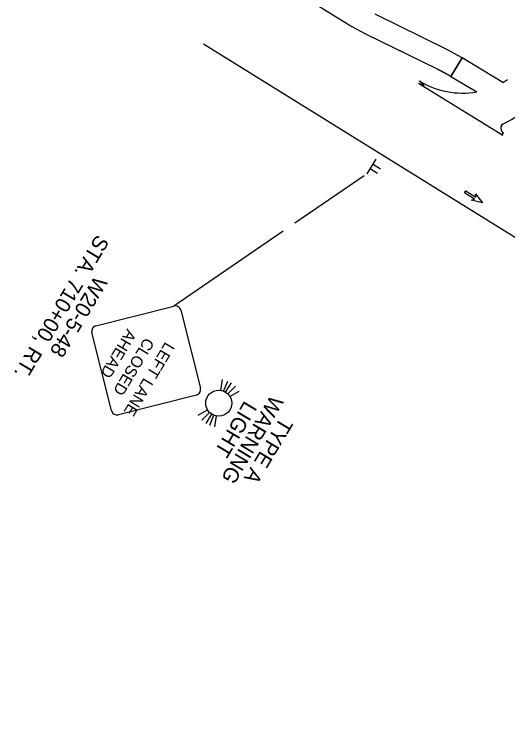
# Model space of a CAD drawing. Extents: x 134216 to 153308, y 327088 to 339865.
# Drawn here: x 143266.3 to 143494.5, y 333812.7 to 334143 of the extents above; entities that cross this region are included whole.
import ezdxf

# ---------------------------------------------------------------- set-up
doc = ezdxf.new("R2010")
doc.units = 0
for name, color, linetype in [('MT_P_Cells', 7, 'Continuous'), ('RD_X_Wall', 7, 'Continuous'), ('RW_X_Esmt_SH', 7, 'Continuous'), ('SC_Shading2', 7, 'Continuous'), ('SH_Text', 7, 'Continuous')]:
    doc.layers.add(name, color=color, linetype=linetype)

msp = doc.modelspace()

# ---------------------------------------------------------------- linework, layer by layer
at = {"layer": 'MT_P_Cells'}
for p, q in [((143428.07, 334068.3), (143396.13, 334046.43)), ((143390.69, 334042.7), (143340.17, 334008.1))]:
    msp.add_line(p, q, dxfattribs=at)
at = {"layer": 'RD_X_Wall'}
for points in [[(143352.47, 334192.75), (143346.61, 334184.66), (143346.61, 334184.66), (143346.61, 334184.66), (143346.6, 334184.65), (143346.95, 334184.4), (143346.96, 334184.4), (143347.31, 334184.16), (143353.77, 334179.85), (143418.44, 334139.78), (143422, 334137.66), (143422.51, 334137.36), (143428.79, 334134.05), (143428.79, 334134.04), (143461.94, 334117.78)], [(143468.28, 334114.32), (143473.43, 334122.89), (143466.34, 334126.75), (143433.19, 334143.02), (143433.2, 334143.03)], [(143492.29, 334111.55), (143473.46, 334122.87), (143473.43, 334122.89), (143468.28, 334114.32), (143480.18, 334107.17)], [(143453.3, 334111.21), (143492.33, 334087.14), (143492.03, 334087.33), (143492.56, 334088.18)], [(143453.54, 334112.23), (143453.83, 334112.06), (143455.67, 334109.91)], [(143491.75, 334091.63), (143491.68, 334091.95), (143496.22, 334094.45), (143502.14, 334098.05)], [(143491.72, 334091.65), (143491.64, 334091.97), (143492.63, 334092.51)]]:
    msp.add_lwpolyline(points, dxfattribs=at)
for centre, radius, start, end in [((143472.74, 334143.86), 38, 239.2284, 243.2953), ((143473.49, 334144.58), 38, 238.3376, 280.1336), ((143473.49, 334144.57), 38, 299.6657, 303.6173), ((143493.87, 334090.3), 2.5, 147.888, 238.3376)]:
    msp.add_arc(centre, radius, start, end, dxfattribs=at)
msp.add_ellipse((143493.83, 334090.32), major_axis=(-1.28, -2.15), ratio=0.9994, start_param=4.182925, end_param=4.69121, dxfattribs=at)
for points in [[(143461.94, 334117.78), (143461.94, 334117.77), (143461.95, 334117.77), (143461.95, 334117.77)], [(143461.95, 334117.77), (143461.96, 334117.76), (143461.97, 334117.76), (143461.98, 334117.75)], [(143461.98, 334117.75), (143462.01, 334117.74), (143462.03, 334117.73), (143462.05, 334117.72)], [(143462.05, 334117.72), (143462.06, 334117.71), (143462.07, 334117.71), (143462.08, 334117.7)], [(143462.08, 334117.7), (143462.09, 334117.7), (143462.09, 334117.7), (143462.1, 334117.7)], [(143462.1, 334117.7), (143462.1, 334117.69), (143462.11, 334117.69), (143462.11, 334117.69)], [(143462.11, 334117.69), (143462.13, 334117.68), (143462.15, 334117.67), (143462.16, 334117.66)], [(143462.16, 334117.66), (143462.17, 334117.66), (143462.17, 334117.66), (143462.18, 334117.66)], [(143462.18, 334117.66), (143462.18, 334117.65), (143462.19, 334117.65), (143462.2, 334117.65)], [(143462.2, 334117.65), (143462.2, 334117.65), (143462.21, 334117.64), (143462.21, 334117.64)], [(143462.21, 334117.64), (143462.23, 334117.63), (143462.24, 334117.62), (143462.26, 334117.62)], [(143462.26, 334117.62), (143462.29, 334117.6), (143462.31, 334117.59), (143462.34, 334117.58)], [(143462.34, 334117.58), (143462.35, 334117.57), (143462.35, 334117.57), (143462.36, 334117.57)], [(143462.36, 334117.57), (143462.38, 334117.55), (143462.41, 334117.54), (143462.44, 334117.53)], [(143462.44, 334117.53), (143462.47, 334117.51), (143462.5, 334117.5), (143462.54, 334117.48)], [(143462.54, 334117.48), (143462.55, 334117.47), (143462.56, 334117.47), (143462.57, 334117.46)], [(143462.57, 334117.46), (143462.57, 334117.46), (143462.58, 334117.46), (143462.58, 334117.45)], [(143462.58, 334117.45), (143462.61, 334117.44), (143462.64, 334117.43), (143462.66, 334117.41)], [(143462.66, 334117.41), (143462.67, 334117.41), (143462.68, 334117.41), (143462.68, 334117.41)], [(143462.68, 334117.41), (143462.69, 334117.4), (143462.7, 334117.4), (143462.71, 334117.39)], [(143462.71, 334117.39), (143462.73, 334117.38), (143462.75, 334117.37), (143462.76, 334117.37)], [(143462.76, 334117.37), (143462.77, 334117.36), (143462.78, 334117.35), (143462.79, 334117.35)], [(143462.79, 334117.35), (143462.82, 334117.34), (143462.84, 334117.33), (143462.86, 334117.32)], [(143462.86, 334117.32), (143462.86, 334117.31), (143462.87, 334117.31), (143462.87, 334117.31)], [(143462.87, 334117.31), (143462.88, 334117.3), (143462.9, 334117.3), (143462.91, 334117.29)], [(143462.91, 334117.29), (143462.94, 334117.27), (143462.98, 334117.25), (143463.02, 334117.24)], [(143463.02, 334117.24), (143463.03, 334117.23), (143463.04, 334117.22), (143463.05, 334117.22)], [(143463.05, 334117.22), (143463.07, 334117.21), (143463.09, 334117.2), (143463.12, 334117.19)], [(143463.12, 334117.19), (143463.12, 334117.18), (143463.13, 334117.18), (143463.13, 334117.18)], [(143463.13, 334117.18), (143463.14, 334117.17), (143463.14, 334117.17), (143463.15, 334117.17)], [(143463.15, 334117.17), (143463.17, 334117.16), (143463.19, 334117.15), (143463.21, 334117.14)], [(143463.21, 334117.14), (143463.22, 334117.13), (143463.22, 334117.13), (143463.23, 334117.13)], [(143463.23, 334117.13), (143463.24, 334117.12), (143463.26, 334117.11), (143463.28, 334117.1)], [(143463.28, 334117.1), (143463.29, 334117.1), (143463.31, 334117.09), (143463.32, 334117.08)], [(143463.32, 334117.08), (143463.34, 334117.07), (143463.35, 334117.07), (143463.36, 334117.06)], [(143463.36, 334117.06), (143463.42, 334117.03), (143463.49, 334117), (143463.55, 334116.96)], [(143463.55, 334116.96), (143463.56, 334116.96), (143463.56, 334116.96), (143463.57, 334116.95)], [(143463.57, 334116.95), (143463.61, 334116.93), (143463.66, 334116.9), (143463.71, 334116.88)], [(143463.71, 334116.88), (143463.72, 334116.88), (143463.72, 334116.87), (143463.73, 334116.87)], [(143463.73, 334116.87), (143463.74, 334116.86), (143463.76, 334116.85), (143463.77, 334116.85)], [(143463.77, 334116.85), (143463.79, 334116.84), (143463.81, 334116.83), (143463.82, 334116.82)], [(143463.82, 334116.82), (143463.83, 334116.82), (143463.83, 334116.82), (143463.84, 334116.81)], [(143463.84, 334116.81), (143463.85, 334116.81), (143463.86, 334116.8), (143463.87, 334116.8)], [(143463.87, 334116.8), (143463.88, 334116.79), (143463.88, 334116.79), (143463.89, 334116.79)], [(143463.89, 334116.79), (143463.91, 334116.78), (143463.93, 334116.77), (143463.95, 334116.75)], [(143463.95, 334116.75), (143463.99, 334116.73), (143464.04, 334116.71), (143464.08, 334116.69)], [(143464.08, 334116.69), (143464.08, 334116.68), (143464.09, 334116.68), (143464.09, 334116.68)], [(143464.09, 334116.68), (143464.1, 334116.68), (143464.1, 334116.67), (143464.11, 334116.67)], [(143464.11, 334116.67), (143464.12, 334116.67), (143464.12, 334116.66), (143464.13, 334116.66)], [(143464.13, 334116.66), (143464.15, 334116.65), (143464.17, 334116.64), (143464.19, 334116.63)], [(143464.19, 334116.63), (143464.26, 334116.59), (143464.33, 334116.55), (143464.4, 334116.52)], [(143464.4, 334116.52), (143464.42, 334116.5), (143464.45, 334116.49), (143464.48, 334116.48)], [(143464.48, 334116.48), (143464.48, 334116.47), (143464.49, 334116.47), (143464.49, 334116.47)], [(143464.49, 334116.47), (143464.5, 334116.46), (143464.5, 334116.46), (143464.51, 334116.46)], [(143464.51, 334116.46), (143464.55, 334116.44), (143464.59, 334116.41), (143464.64, 334116.39)], [(143464.64, 334116.39), (143464.65, 334116.38), (143464.67, 334116.37), (143464.68, 334116.36)], [(143464.68, 334116.36), (143464.72, 334116.35), (143464.76, 334116.33), (143464.8, 334116.31)], [(143464.8, 334116.31), (143464.8, 334116.3), (143464.81, 334116.3), (143464.81, 334116.3)], [(143464.81, 334116.3), (143464.82, 334116.29), (143464.82, 334116.29), (143464.83, 334116.29)], [(143464.83, 334116.29), (143464.85, 334116.28), (143464.87, 334116.27), (143464.89, 334116.25)], [(143464.89, 334116.25), (143464.9, 334116.25), (143464.9, 334116.25), (143464.91, 334116.25)], [(143464.91, 334116.25), (143464.92, 334116.24), (143464.93, 334116.23), (143464.94, 334116.23)], [(143464.94, 334116.23), (143464.97, 334116.21), (143464.99, 334116.2), (143465.02, 334116.18)], [(143465.02, 334116.18), (143465.05, 334116.17), (143465.08, 334116.15), (143465.11, 334116.13)], [(143465.11, 334116.13), (143465.12, 334116.13), (143465.13, 334116.12), (143465.15, 334116.12)], [(143465.15, 334116.12), (143465.15, 334116.11), (143465.16, 334116.11), (143465.16, 334116.11)], [(143465.16, 334116.11), (143465.18, 334116.1), (143465.2, 334116.08), (143465.22, 334116.07)], [(143465.22, 334116.07), (143465.23, 334116.07), (143465.24, 334116.07), (143465.24, 334116.06)], [(143465.24, 334116.06), (143465.28, 334116.04), (143465.31, 334116.02), (143465.35, 334116)], [(143465.35, 334116), (143465.36, 334116), (143465.36, 334116), (143465.37, 334115.99)], [(143465.37, 334115.99), (143465.4, 334115.98), (143465.43, 334115.96), (143465.46, 334115.94)], [(143465.46, 334115.94), (143465.47, 334115.94), (143465.47, 334115.94), (143465.48, 334115.93)], [(143465.48, 334115.93), (143465.49, 334115.92), (143465.51, 334115.92), (143465.53, 334115.91)], [(143465.53, 334115.91), (143465.53, 334115.9), (143465.54, 334115.9), (143465.54, 334115.9)], [(143465.54, 334115.9), (143465.55, 334115.9), (143465.55, 334115.89), (143465.56, 334115.89)], [(143465.56, 334115.89), (143465.57, 334115.88), (143465.59, 334115.87), (143465.6, 334115.86)], [(143465.6, 334115.86), (143465.61, 334115.86), (143465.62, 334115.86), (143465.62, 334115.86)], [(143465.62, 334115.86), (143465.63, 334115.85), (143465.64, 334115.84), (143465.65, 334115.84)], [(143465.65, 334115.84), (143465.67, 334115.83), (143465.69, 334115.81), (143465.72, 334115.8)], [(143465.72, 334115.8), (143465.73, 334115.8), (143465.74, 334115.79), (143465.75, 334115.79)], [(143465.75, 334115.79), (143465.75, 334115.78), (143465.76, 334115.78), (143465.76, 334115.78)], [(143465.76, 334115.78), (143465.77, 334115.77), (143465.77, 334115.77), (143465.78, 334115.77)], [(143465.78, 334115.77), (143465.8, 334115.76), (143465.82, 334115.74), (143465.84, 334115.73)], [(143465.84, 334115.73), (143465.85, 334115.73), (143465.86, 334115.72), (143465.87, 334115.71)], [(143465.87, 334115.71), (143465.88, 334115.71), (143465.88, 334115.71), (143465.89, 334115.71)], [(143465.89, 334115.71), (143465.9, 334115.7), (143465.92, 334115.69), (143465.94, 334115.68)], [(143465.94, 334115.68), (143465.95, 334115.67), (143465.97, 334115.66), (143465.98, 334115.65)], [(143465.98, 334115.65), (143466, 334115.64), (143466.03, 334115.63), (143466.05, 334115.62)], [(143466.05, 334115.62), (143466.06, 334115.61), (143466.08, 334115.6), (143466.09, 334115.59)], [(143466.09, 334115.59), (143466.1, 334115.59), (143466.12, 334115.58), (143466.13, 334115.57)], [(143466.13, 334115.57), (143466.13, 334115.57), (143466.14, 334115.57), (143466.14, 334115.56)], [(143466.14, 334115.56), (143466.15, 334115.56), (143466.15, 334115.56), (143466.16, 334115.56)], [(143466.16, 334115.56), (143466.21, 334115.52), (143466.27, 334115.49), (143466.33, 334115.46)], [(143466.33, 334115.46), (143466.36, 334115.44), (143466.38, 334115.43), (143466.41, 334115.41)], [(143466.41, 334115.41), (143466.43, 334115.4), (143466.45, 334115.39), (143466.47, 334115.38)], [(143466.47, 334115.38), (143466.48, 334115.37), (143466.49, 334115.37), (143466.5, 334115.36)], [(143466.5, 334115.36), (143466.52, 334115.35), (143466.54, 334115.34), (143466.57, 334115.32)], [(143466.57, 334115.32), (143466.6, 334115.31), (143466.63, 334115.29), (143466.66, 334115.27)], [(143466.66, 334115.27), (143466.67, 334115.27), (143466.67, 334115.26), (143466.68, 334115.26)], [(143466.68, 334115.26), (143466.69, 334115.25), (143466.71, 334115.24), (143466.72, 334115.23)], [(143466.72, 334115.23), (143466.76, 334115.21), (143466.81, 334115.19), (143466.85, 334115.16)], [(143466.85, 334115.16), (143466.86, 334115.15), (143466.88, 334115.15), (143466.9, 334115.14)], [(143466.9, 334115.14), (143466.9, 334115.13), (143466.91, 334115.13), (143466.91, 334115.13)], [(143466.91, 334115.13), (143466.93, 334115.12), (143466.94, 334115.11), (143466.96, 334115.1)], [(143466.96, 334115.1), (143466.98, 334115.09), (143467, 334115.08), (143467.02, 334115.06)], [(143467.02, 334115.06), (143467.03, 334115.06), (143467.03, 334115.06), (143467.04, 334115.05)], [(143467.04, 334115.05), (143467.04, 334115.05), (143467.05, 334115.05), (143467.05, 334115.05)], [(143467.05, 334115.05), (143467.06, 334115.04), (143467.06, 334115.04), (143467.07, 334115.04)], [(143467.07, 334115.04), (143467.11, 334115.01), (143467.16, 334114.98), (143467.21, 334114.96)], [(143467.21, 334114.96), (143467.22, 334114.95), (143467.23, 334114.94), (143467.24, 334114.94)], [(143467.24, 334114.94), (143467.24, 334114.93), (143467.25, 334114.93), (143467.25, 334114.93)], [(143467.25, 334114.93), (143467.26, 334114.92), (143467.27, 334114.92), (143467.27, 334114.92)], [(143467.27, 334114.92), (143467.28, 334114.92), (143467.28, 334114.91), (143467.29, 334114.91)], [(143467.29, 334114.91), (143467.31, 334114.9), (143467.33, 334114.89), (143467.35, 334114.87)], [(143467.35, 334114.87), (143467.39, 334114.85), (143467.43, 334114.82), (143467.47, 334114.8)], [(143467.47, 334114.8), (143467.48, 334114.8), (143467.48, 334114.79), (143467.49, 334114.79)], [(143467.49, 334114.79), (143467.5, 334114.78), (143467.52, 334114.77), (143467.54, 334114.76)], [(143467.54, 334114.76), (143467.58, 334114.74), (143467.62, 334114.71), (143467.66, 334114.69)], [(143467.66, 334114.69), (143467.67, 334114.69), (143467.67, 334114.68), (143467.68, 334114.68)], [(143467.68, 334114.68), (143467.69, 334114.67), (143467.71, 334114.66), (143467.72, 334114.65)], [(143467.72, 334114.65), (143467.73, 334114.65), (143467.73, 334114.65), (143467.74, 334114.64)], [(143467.74, 334114.64), (143467.74, 334114.64), (143467.75, 334114.64), (143467.75, 334114.64)], [(143467.75, 334114.64), (143467.77, 334114.62), (143467.79, 334114.61), (143467.82, 334114.6)], [(143467.82, 334114.6), (143467.82, 334114.6), (143467.83, 334114.59), (143467.83, 334114.59)], [(143467.83, 334114.59), (143467.84, 334114.59), (143467.84, 334114.58), (143467.85, 334114.58)], [(143467.85, 334114.58), (143467.87, 334114.56), (143467.9, 334114.55), (143467.92, 334114.53)], [(143467.92, 334114.53), (143467.94, 334114.52), (143467.96, 334114.52), (143467.97, 334114.51)], [(143467.97, 334114.51), (143467.98, 334114.5), (143467.98, 334114.5), (143467.99, 334114.5)], [(143467.99, 334114.5), (143467.99, 334114.49), (143468, 334114.49), (143468, 334114.49)], [(143468, 334114.49), (143468.06, 334114.45), (143468.12, 334114.42), (143468.17, 334114.39)], [(143468.17, 334114.39), (143468.18, 334114.38), (143468.18, 334114.38), (143468.19, 334114.38)], [(143468.19, 334114.38), (143468.19, 334114.37), (143468.2, 334114.37), (143468.2, 334114.37)], [(143468.2, 334114.37), (143468.21, 334114.36), (143468.21, 334114.36), (143468.22, 334114.36)], [(143468.22, 334114.36), (143468.24, 334114.35), (143468.26, 334114.33), (143468.28, 334114.32)]]:
    msp.add_open_spline(points, degree=2, dxfattribs=at)
at = {"layer": 'RW_X_Esmt_SH'}
for p, q in [((143429.51, 334069.31), (143433.76, 334076.08)), ((143430.99, 334071.68), (143434.38, 334069.55)), ((143431.63, 334072.69), (143431.63, 334072.69)), ((143432.27, 334073.71), (143435.66, 334071.59)), ((143361.84, 333969.17), (143362.64, 333974.11)), ((143363.16, 333968.8), (143365.06, 333973.42)), ((143364.07, 333968.33), (143366.73, 333972.57)), ((143365.13, 333967.49), (143368.66, 333971.03)), ((143366.06, 333966.28), (143370.37, 333968.82)), ((143351.37, 333957.63), (143355.68, 333960.17)), ((143353.08, 333955.42), (143356.62, 333958.96)), ((143355.02, 333953.88), (143357.67, 333958.12)), ((143356.69, 333953.03), (143358.59, 333957.65)), ((143359.11, 333952.34), (143359.91, 333957.28))]:
    msp.add_line(p, q, dxfattribs=at)
for points in [[(143304.1, 333999.04), (143340.17, 334008.1)], [(143343.39, 334006.17), (143352.45, 333970.1)], [(143311.23, 333959.75), (143302.17, 333995.81)], [(143350.52, 333966.88), (143314.46, 333957.82)]]:
    msp.add_lwpolyline(points, dxfattribs=at)
msp.add_circle((143360.87, 333963.22), 6.02, dxfattribs=at)
for centre, start, end in [((143340.82, 334005.52), 14.1008, 104.1008), ((143304.75, 333996.46), 104.1008, 194.1008), ((143349.88, 333969.45), 284.1008, 14.1008), ((143313.81, 333960.39), 194.1008, 284.1008)]:
    msp.add_arc(centre, 2.66, start, end, dxfattribs=at)
at = {"layer": 'SC_Shading2'}
for p, q in [((143474.55, 334060.47), (143475.08, 334061.32)), ((143475.08, 334061.32), (143479.74, 334058.4)), ((143479.21, 334057.55), (143474.55, 334060.47)), ((143474.82, 334060.89), (143474.82, 334060.89)), ((143479.74, 334058.4), (143479.55, 334059.97)), ((143479.55, 334059.97), (143482.87, 334055.85)), ((143477.71, 334057.03), (143479.21, 334057.55)), ((143482.87, 334055.85), (143477.71, 334057.03)), ((143482.87, 334055.85), (143482.87, 334055.85))]:
    msp.add_line(p, q, dxfattribs=at)
at = {"layer": 'SH_Text'}
msp.add_lwpolyline([(143353.77, 334129.43), (143584.63, 333986.21), (143703.19, 333912.57), (143829.92, 333833.93), (143948.77, 333760.2), (144043.77, 333701.51), (144162.42, 333627.84), (144257.36, 333569.15), (144399.82, 333480.83), (144510.49, 333411.95), (144589.39, 333362.98), (144676.24, 333308.52), (144802.04, 333229.13), (144895.94, 333168.95), (144941.43, 333139.52)], dxfattribs=at)

# ---------------------------------------------------------------- texts
at = {"layer": 'MT_P_Cells'}
for s, rotation, p in [('STA. 710+00, RT.', 239.1008, (143304.5, 334041.57)), ('W20-5-48', 239.1008, (143303.63, 334022.47)), ('WARNING', 239.0263, (143385.09, 333967.38)), ('LIGHT', 239.0263, (143372.89, 333964.67)), ('TYPE A', 239.0263, (143389.5, 333957.13))]:
    msp.add_text(s, height=7, rotation=rotation, dxfattribs=at).set_placement(p)
at = {"layer": 'RW_X_Esmt_SH'}
for s, p in [('AHEAD', (143318.52, 333997.87)), ('CLOSED', (143326.8, 333993.89)), ('LEFT LANE', (143336.23, 333991.83))]:
    msp.add_text(s, height=5.313, rotation=239.1008, dxfattribs=at).set_placement(p)

doc.saveas('drawing.dxf')
